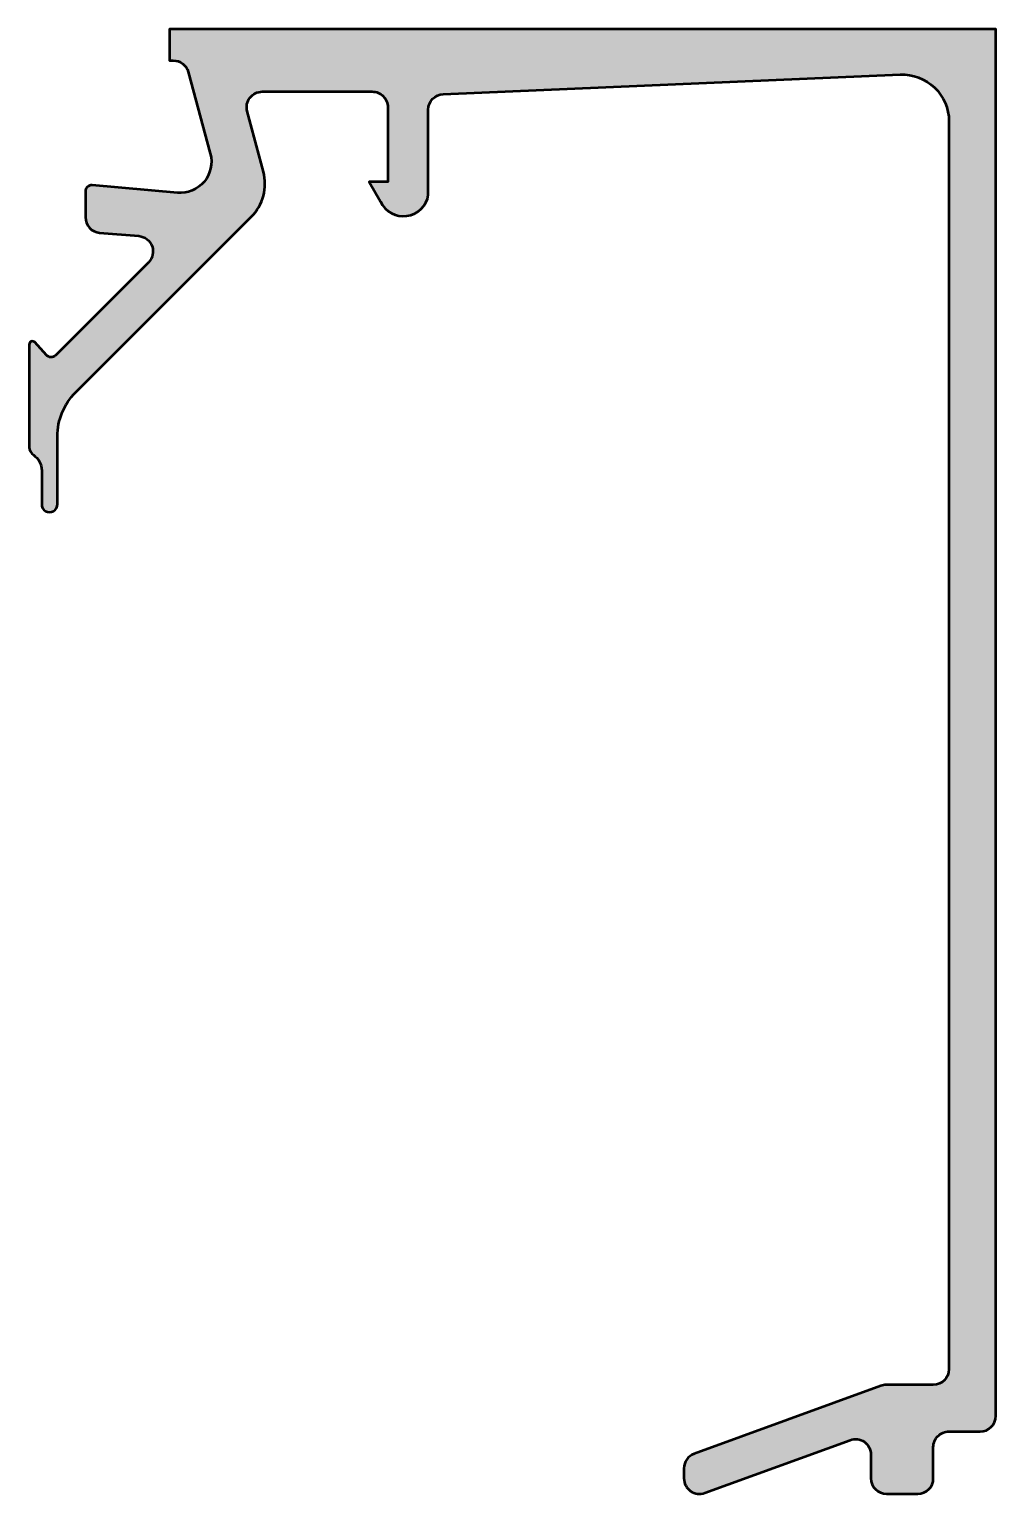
# Model space of a CAD drawing. Extents: x -4 to 27, y -47 to 0.
import ezdxf

# ---------------------------------------------------------------- set-up
doc = ezdxf.new("R2010")
doc.units = 0
doc.layers.add('0S-Alu contour', color=7, linetype='Continuous', lineweight=50)
doc.layers.add('0S-Alu hatch', color=252, linetype='Continuous', lineweight=25)

# ---------------------------------------------------------------- blocks, each defined once
blk = doc.blocks.new('173920__CFCADB69_0C0E_4512_B563_8A75B5A12B5C_')
at = {"layer": '0S-Alu hatch'}
h = blk.add_hatch(color=256, dxfattribs=at)
edge = h.paths.add_edge_path()
edge.add_line((-1.743512988090514, -6.529022216796875), (-0.4883930683138252, -6.632524967193378))
edge.add_ellipse((-0.5319582193884579, -7.130615319408403), major_axis=(-0.4999919212925774, 0), ratio=1, start_angle=134.9999535198243, end_angle=265.00138223495776, ccw=False)
edge.add_line((-0.1784108281133292, -7.484163284301986), (-3.16355090377715, -10.46365314579975))
edge.add_ellipse((-3.30483823006284, -10.32209788651584), major_axis=(-0.199999999999735, 0), ratio=1, start_angle=42.14404596606721, end_angle=134.9457244906473, ccw=False)
edge.add_line((-3.453130276711363, -10.45629724903551), (-3.825791034170605, -10.04450224947857))
edge.add_arc((-3.899937057494916, -10.11160193073851), 0.0999999999999726, 42.14404596609173, 180)
edge.add_line((-3.999937057494888, -10.11160193073863), (-3.999937057495344, -13.40979135652992))
edge.add_arc((-3.69993705410358, -13.40979135766032), 0.3000000033917645, 180, 236.2493415414689)
edge.add_ellipse((-4.199962763491854, -14.15814788107693), major_axis=(-0.6000351050154408, 0), ratio=1, start_angle=180.0017789590409, end_angle=236.2511337265002, ccw=False)
edge.add_line((-3.599927658765637, -14.1581292507692), (-3.599927902221907, -15.23031616210937))
edge.add_arc((-3.349935531616324, -15.24584898042167), 0.2504744573918106, 176.4446021657173, 363.5553978342823)
edge.add_line((-3.099943161010742, -15.23031616210937), (-3.099943161010514, -13.06692199779286))
edge.add_ellipse((-1.099943161010177, -13.06692199779286), major_axis=(-2.000000000000337, 0), ratio=1, start_angle=315.0000000000045, end_angle=360, ccw=False)
edge.add_line((-2.514156723383621, -11.65270843541964), (3.120973587035905, -6.017578124999887))
edge.add_arc((2.060328034927646, -4.956903243554815), 1.500000063778515, 314.9992078296194, 374.9997963382451)
edge.add_line((3.509218215942383, -4.568679809570425), (2.989595413208007, -2.629425048828352))
edge.add_ellipse((3.472576306067658, -2.500016988129594), major_axis=(-0.5000169887527015, 0), ratio=1, start_angle=-89.99713986405538, end_angle=14.999304964642874, ccw=False)
edge.add_line((3.472551345824967, -1.999999999999885), (5.000062984981649, -2))
edge.add_line((5.000062984981649, -2), (7.000033378601074, -1.999995589256172))
edge.add_ellipse((7.000033520846704, -2.499992585991299), major_axis=(-0.4999969967351465, 0), ratio=1, start_angle=179.9997787935257, end_angle=270.00001630024644, ccw=False)
edge.add_line((7.500030517578125, -2.499994516372568), (7.500032424926757, -4.899989128112792))
edge.add_line((7.500032424926757, -4.899989128112792), (6.900032043457031, -4.899989604950064))
edge.add_line((6.900032043457031, -4.899989604950064), (7.268652915954591, -5.531194686889649))
edge.add_arc((8.000950153867535, -5.188209733715034), 0.8086395505780799, 205.0969112045545, 351.180612128926)
edge.add_line((8.800028800964354, -5.312190532684212), (8.800028800964355, -2.580054556739129))
edge.add_ellipse((9.300028800964446, -2.58005455673928), major_axis=(-0.5000000000000906, 0), ratio=1, start_angle=272.45183186207106, end_angle=360, ccw=False)
edge.add_line((9.27863906116363, -2.080512287225134), (23.93583459529463, -1.452910544950555))
edge.add_ellipse((24.00000381469747, -2.951537353492271), major_axis=(-1.499999999999567, 0), ratio=1, start_angle=180, end_angle=272.4518318620872, ccw=False)
edge.add_line((25.50000381469704, -2.951537353492316), (25.50000381469727, -42.99992752075183))
edge.add_ellipse((24.99999637020818, -42.99992007626286), major_axis=(-0.5000074445445052, 0), ratio=1, start_angle=90.00085306290919, end_angle=179.9991469374165, ccw=False)
edge.add_line((25.00000381469727, -43.49992752075195), (23.49019011852378, -43.49992752075195))
edge.add_arc((23.49019011852341, -43.99992752075561), 0.5000000000036664, 89.99999999995806, 110.0102537747049)
edge.add_line((23.3190959649021, -43.53011182220961), (17.32892682721422, -45.71156919333463))
edge.add_arc((17.50002098083511, -46.18138489187705), 0.5000000000001507, 110.0102537748005, 180)
edge.add_line((17.00002098083496, -46.18138489187753), (17.00002098083473, -46.50019454956054))
edge.add_arc((17.50032906006691, -46.49998410530826), 0.5003081234916872, 180.0241002839193, 289.9581781240884)
edge.add_line((17.67110130461992, -46.9702447340261), (22.32894550362471, -45.27387678313631))
edge.add_ellipse((22.49959172233254, -45.74429796520607), major_axis=(-0.5004160474037455, 0), ratio=1, start_angle=180.0429106878718, end_angle=289.93834057385794, ccw=False)
edge.add_line((23.00000762939454, -45.74392318725575), (23.00000762939454, -46.49991989135742))
edge.add_arc((23.50001538874494, -46.49991213200701), 0.5000077594106132, 180.0008891416169, 269.9991108577375)
edge.add_line((23.50000762939453, -46.99991989135742), (24.5000057220459, -46.99991989135742))
edge.add_arc((24.50000027667508, -46.49991635335235), 0.5000035380347124, 270.0006239891173, 359.9995945770639)
edge.add_line((25.00000381469727, -46.49991989135743), (25.00000381469727, -45.49992370605468))
edge.add_ellipse((25.50000185167363, -45.49992174303105), major_axis=(-0.4999980369802183, 0), ratio=1, start_angle=-90.00022494682179, end_angle=0.0002249462687018422, ccw=False)
edge.add_line((25.50000381469727, -44.99992370605468), (26.50000190734863, -44.99992370605468))
edge.add_arc((26.49999414945703, -44.49991785553767), 0.5000058505771973, 270.0008889784914, 359.9993295875973)
edge.add_line((27, -44.49992370605468), (27.00000000000001, 0))
edge.add_line((27.00000000000001, 0), (0.5000782012939454, 0))
edge.add_line((0.5000782012939454, 0), (0.5000782012939454, -1))
edge.add_line((0.5000782012939454, -1), (0.6163992489503018, -1))
edge.add_ellipse((0.616399248950015, -1.499999999999832), major_axis=(-0.4999999999998329, 0), ratio=1, start_angle=195.1087108928311, end_angle=269.99999999996714, ccw=False)
edge.add_line((1.099115756070431, -1.369674354966719), (1.806373834609985, -3.989305734634284))
edge.add_ellipse((0.8404461898514586, -4.248128392051445), major_axis=(-1.000002691446995, 0), ratio=1, start_angle=84.99991221832357, end_angle=195.0001729510548, ccw=False)
edge.add_line((0.7532886862754813, -5.244325637817382), (-1.982317257409476, -5.002422972676527))
edge.add_arc((-1.999934005737195, -5.201645587302482), 0.2000000000001092, 84.94662429493759, 180)
edge.add_line((-2.199934005737304, -5.20164558730255), (-2.199934005737304, -6.030929565429687))
edge.add_arc((-1.699937423465387, -6.030928096721805), 0.4999965822740748, 180.0001683038858, 265.0002310808989)
at = {"layer": '0S-Alu contour', "color": 7}
for points in [[(27, -44.49992370605468), (27.00000000000001, 0), (0.5000782012939454, 0), (0.5000782012939454, -1), (0.6163992489503018, -1)], [(1.099115756070431, -1.369674354966719), (1.806373834609985, -3.989305734634284)], [(9.27863906116363, -2.080512287225134), (23.93583459529463, -1.452910544950555)], [(3.472551345824967, -1.999999999999885), (5.000062984981649, -2), (7.000033378601074, -1.999995589256172)], [(3.509218215942383, -4.568679809570425), (2.989595413208007, -2.629425048828352)], [(7.500030517578125, -2.499994516372568), (7.500032424926757, -4.899989128112792), (6.900032043457031, -4.899989604950064), (7.268652915954591, -5.531194686889649)], [(8.800028800964354, -5.312190532684212), (8.800028800964355, -2.580054556739129)], [(25.50000381469704, -2.951537353492316), (25.50000381469727, -42.99992752075183)], [(0.7532886862754813, -5.244325637817382), (-1.982317257409477, -5.002422972676527)], [(-2.199934005737304, -5.20164558730255), (-2.199934005737304, -6.030929565429687)], [(-2.514156723383621, -11.65270843541964), (3.120973587035905, -6.017578124999887)], [(-1.743512988090514, -6.529022216796875), (-0.4883930683138252, -6.632524967193378)], [(-0.1784108281133292, -7.484163284301986), (-3.16355090377715, -10.46365314579975)], [(-3.999937057494888, -10.11160193073863), (-3.999937057495344, -13.40979135652992)], [(-3.453130276711363, -10.45629724903551), (-3.825791034170605, -10.04450224947857)], [(-3.099943161010742, -15.23031616210937), (-3.099943161010514, -13.06692199779286)], [(-3.599927658765637, -14.1581292507692), (-3.599927902221907, -15.23031616210937)], [(23.3190959649021, -43.53011182220961), (17.32892682721422, -45.71156919333463)], [(25.00000381469727, -43.49992752075195), (23.49019011852378, -43.49992752075195)], [(25.50000381469727, -44.99992370605468), (26.50000190734863, -44.99992370605468)], [(17.67110130461992, -46.9702447340261), (22.32894550362471, -45.27387678313631)], [(25.00000381469727, -46.49991989135743), (25.00000381469727, -45.49992370605468)], [(23.00000762939454, -45.74392318725575), (23.00000762939454, -46.49991989135742)], [(17.00002098083496, -46.18138489187753), (17.00002098083473, -46.50019454956054)], [(23.50000762939453, -46.99991989135742), (24.5000057220459, -46.99991989135742)]]:
    blk.add_lwpolyline(points, dxfattribs=at)
at = {"layer": '0S-Alu contour', "color": 7, "extrusion": (0, 0, -1)}
for centre, radius, start, end in [((-0.616399248950015, -1.499999999999832), 0.4999999999998329, 90.00000000003284, 164.8912891071689), ((-24.00000381469747, -2.951537353492271), 1.499999999999567, 87.5481681379128, 180), ((-3.472576306067658, -2.500016988129594), 0.5000169887527015, 345.0006950353571, 89.99713986405543), ((-7.000033520846704, -2.499992585991299), 0.4999969967351465, 89.99998369975354, 180.0002212064744), ((-9.300028800964446, -2.58005455673928), 0.5000000000000906, 0, 87.54816813792895), ((-0.8404461898514586, -4.248128392051445), 1.000002691446995, 164.9998270489452, 275.0000877816764), ((0.5319582193884579, -7.130615319408403), 0.4999919212925774, 94.99861776504225, 225.0000464801758), ((3.30483823006284, -10.32209788651584), 0.199999999999735, 225.0542755093527, 317.8559540339328), ((1.099943161010177, -13.06692199779286), 2.000000000000337, 0, 44.9999999999955), ((4.199962763491854, -14.15814788107693), 0.6000351050154408, 123.7488662734998, 179.9982210409591), ((-24.99999637020818, -42.99992007626286), 0.5000074445445052, 180.0008530625836, 269.9991469370908), ((-25.50000185167363, -45.49992174303105), 0.4999980369802183, 359.9997750537313, 90.00022494682192), ((-22.49959172233254, -45.74429796520607), 0.5004160474037455, 70.06165942614207, 179.9570893121282)]:
    blk.add_arc(centre, radius, start, end, dxfattribs=at)
at = {"layer": '0S-Alu contour', "color": 7}
for centre, radius, start, end in [((2.060328034927646, -4.956903243554815), 1.500000063778515, 314.9992078296194, 14.99979633824511), ((-1.999934005737195, -5.201645587302482), 0.2000000000001092, 84.94662429493759, 180), ((8.000950153867535, -5.188209733715034), 0.8086395505780799, 205.0969112045545, 351.180612128926), ((-1.699937423465387, -6.030928096721805), 0.4999965822740748, 180.0001683038858, 265.0002310808989), ((-3.899937057494916, -10.11160193073851), 0.0999999999999726, 42.14404596609173, 180), ((-3.69993705410358, -13.40979135766032), 0.3000000033917645, 180, 236.2493415414689), ((-3.349935531616324, -15.24584898042167), 0.2504744573918106, 176.4446021657173, 3.555397834282301), ((23.49019011852341, -43.99992752075561), 0.5000000000036664, 89.99999999995806, 110.0102537747049), ((26.49999414945703, -44.49991785553767), 0.5000058505771973, 270.0008889784914, 359.9993295875973), ((17.50002098083511, -46.18138489187705), 0.5000000000001507, 110.0102537748005, 180), ((17.50032906006691, -46.49998410530826), 0.5003081234916872, 180.0241002839193, 289.9581781240884), ((23.50001538874494, -46.49991213200701), 0.5000077594106132, 180.0008891416169, 269.9991108577375), ((24.50000027667508, -46.49991635335235), 0.5000035380347124, 270.0006239891173, 359.9995945770639)]:
    blk.add_arc(centre, radius, start, end, dxfattribs=at)
blk = doc.blocks.new('173920__7061D335_9DBF_42AE_819E_85F7A6B5A955_')
at = {"layer": '0S-Alu contour', "color": 7}
blk.add_blockref('173920__CFCADB69_0C0E_4512_B563_8A75B5A12B5C_', (0, 0), dxfattribs=at)

msp = doc.modelspace()

# ---------------------------------------------------------------- block references
at = {"layer": '0S-Alu contour', "color": 7}
msp.add_blockref('173920__7061D335_9DBF_42AE_819E_85F7A6B5A955_', (0, 0), dxfattribs=at)

doc.saveas('drawing.dxf')
